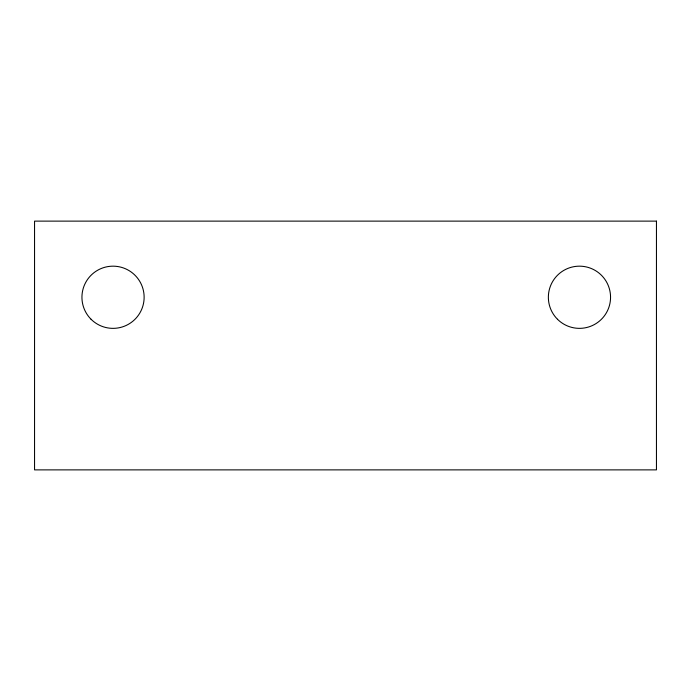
<?xml version="1.0" encoding="UTF-8"?>
<svg xmlns="http://www.w3.org/2000/svg" width="691" height="691" viewBox="0 0 691 691"><rect width="100%" height="100%" fill="white"/><g stroke="black" fill="none" stroke-linecap="round" stroke-linejoin="round"><path stroke-width="1.04" d="M656.45 221.12L34.55 221.12L34.55 469.88L656.45 469.88L656.45 221.12M557.473 319.251A31.095 31.095 0 0 0 609.497 305.31A31.095 31.095 0 0 0 571.414 267.227A31.095 31.095 0 0 0 557.473 319.251M91.048 319.251A31.095 31.095 0 0 0 143.072 305.31A31.095 31.095 0 0 0 104.989 267.227A31.095 31.095 0 0 0 91.048 319.251"/></g></svg>
